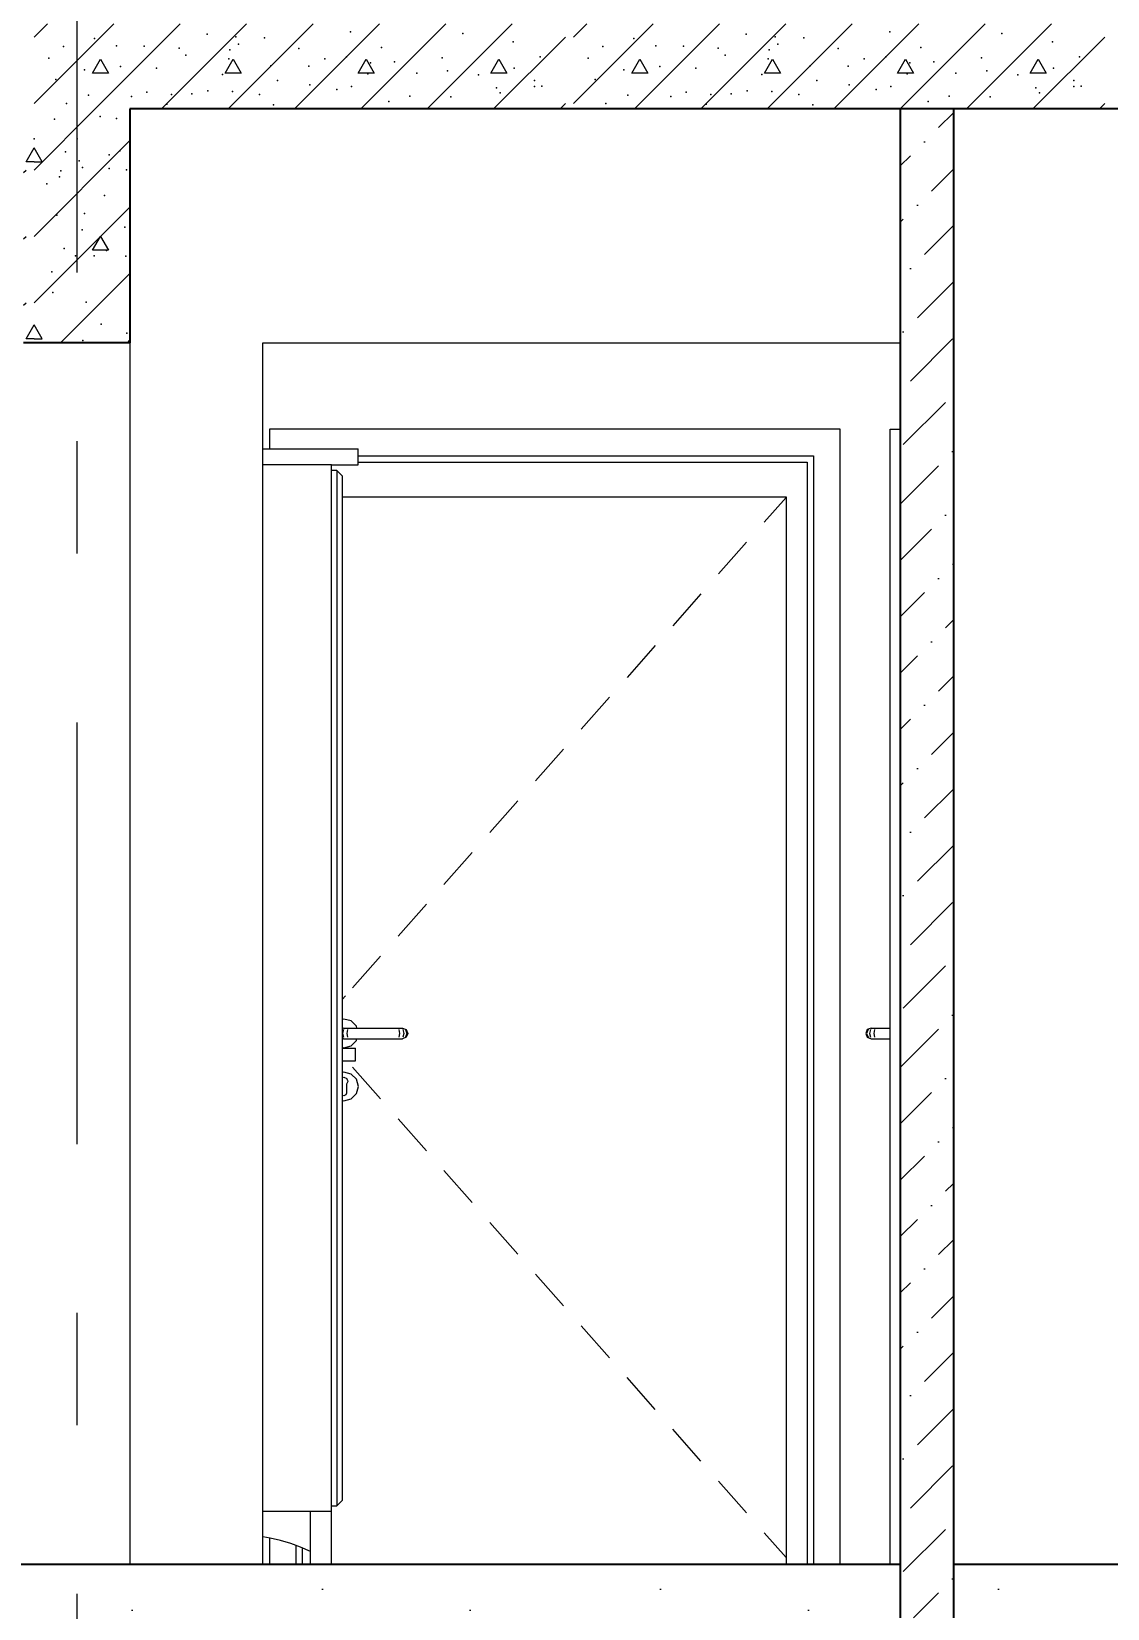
# Model space of a CAD drawing. Header units: millimetres. Extents: x 18162 to 7085488, y 72188 to 247925.
# Drawn here: x 4263528 to 4265553, y 104670 to 107638 of the extents above; entities that cross this region are included whole.
import ezdxf
from ezdxf.enums import TextEntityAlignment as Align

# ---------------------------------------------------------------- set-up
doc = ezdxf.new("R2010")
doc.units = ezdxf.units.MM
doc.header["$MEASUREMENT"] = 0
doc.linetypes.add('Double Dashed', pattern=[1093.611073, 529.166651, -211.666656, 141.111112, -211.666656])
for name, color, linetype in [('Archicad Doors', 7, 'Continuous'), ('Interior - Furniture', 7, 'Continuous'), ('Structural - Bearing', 7, 'Continuous'), ('Structural - Grid', 7, 'Continuous')]:
    doc.layers.add(name, color=color, linetype=linetype)
doc.styles.add('GENERATED_STYLE_3', font='', dxfattribs={"width": 0.8})
doc.styles.get('GENERATED_STYLE_3').set_extended_font_data('ISOCPEUR MON')
doc.dimstyles.new('GENERATED_STYLE__12', dxfattribs={"dimtxt": 330.000007, "dimasz": 171, "dimexe": 0.18, "dimexo": 150, "dimgap": 0, "dimtad": 1, "dimdec": 0, "dimzin": 0, "dimdsep": 46, "dimtxsty": 'GENERATED_STYLE_3', "dimblk": 'ARROWHEAD_2', "dimblk1": 'ARROWHEAD_2', "dimblk2": 'ARROWHEAD_2', "dimcen": 0.09, "dimclrd": 13, "dimclre": 13, "dimclrt": 13, "dimadec": 0, "dimazin": 0, "dimtfac": 1, "dimtdec": 4, "dimtmove": 0, "dimatfit": 3, "dimfxl": 1, "dimtolj": 1, "dimtzin": 0, "dimarcsym": 0})
pattern_1 = [(0, (4294986.6, 104752.7), (0, 1169.134), [73.125, -601.875]), (0, (4295324.1, 105337.3), (0, 1169.134), [73.125, -601.875]), (60, (4294986.6, 104752.7), (-1012.5, 584.567), [73.125, -601.875]), (60, (4295661.6, 104752.7), (-1012.5, 584.567), [73.125, -601.875]), (120, (4295059.7, 104752.7), (1012.5, 584.567), [73.125, -601.875]), (120, (4295734.7, 104752.7), (1012.5, 584.567), [73.125, -601.875]), (0, (4294986.58, 104865.2), (0, 225), [0, -225, 0, -337.5]), (45, (4295099.08, 104865.2), (-159.099, 159.099), [0, -168.75, 0, -281.25])]

# ---------------------------------------------------------------- blocks, each defined once
blk = doc.blocks.new('*X1361', base_point=(4294986.6, 104752.7))
at = {"layer": 'Structural - Bearing', "color": 7, "linetype": 'Continuous', "lineweight": 9}
for p, q in [((4263532.8, 107627.7), (4263557.8, 107652.7)), ((4263532.8, 107502.7), (4263682.8, 107652.7)), ((4263647.8, 107492.7), (4263807.8, 107652.7)), ((4263772.8, 107492.7), (4263932.8, 107652.7)), ((4263897.8, 107492.7), (4264057.8, 107652.7)), ((4264022.8, 107492.7), (4264182.8, 107652.7)), ((4264147.8, 107492.7), (4264307.8, 107652.7)), ((4264272.8, 107492.7), (4264432.8, 107652.7)), ((4264397.8, 107492.7), (4264532.8, 107627.7)), ((4264547.9, 107627.7), (4264572.9, 107652.7)), ((4264547.9, 107502.7), (4264697.9, 107652.7)), ((4264662.9, 107492.7), (4264822.9, 107652.7)), ((4264787.9, 107492.7), (4264947.9, 107652.7)), ((4264912.9, 107492.7), (4265072.9, 107652.7)), ((4265037.9, 107492.7), (4265197.9, 107652.7)), ((4265162.9, 107492.7), (4265322.9, 107652.7)), ((4265287.9, 107492.7), (4265447.9, 107652.7)), ((4265412.9, 107492.7), (4265547.9, 107627.7)), ((4263642.7, 107560.1), (4263657.8, 107586.1)), ((4263657.8, 107586.1), (4263672.7, 107560.1)), ((4263892.7, 107560.1), (4263907.8, 107586.1)), ((4263907.8, 107586.1), (4263922.7, 107560.1)), ((4264142.7, 107560.1), (4264157.8, 107586.1)), ((4264157.8, 107586.1), (4264172.7, 107560.1)), ((4264392.7, 107560.1), (4264407.8, 107586.1)), ((4264407.8, 107586.1), (4264422.7, 107560.1)), ((4264657.8, 107560.1), (4264672.9, 107586.1)), ((4264672.9, 107586.1), (4264687.8, 107560.1)), ((4264907.8, 107560.1), (4264922.9, 107586.1)), ((4264922.9, 107586.1), (4264937.8, 107560.1)), ((4265157.8, 107560.1), (4265172.9, 107586.1)), ((4265172.9, 107586.1), (4265187.8, 107560.1)), ((4265407.8, 107560.1), (4265422.9, 107586.1)), ((4265422.9, 107586.1), (4265437.8, 107560.1)), ((4263672.7, 107560.1), (4263642.7, 107560.1)), ((4263922.7, 107560.1), (4263892.7, 107560.1)), ((4264172.7, 107560.1), (4264142.7, 107560.1)), ((4264422.7, 107560.1), (4264392.7, 107560.1)), ((4264687.8, 107560.1), (4264657.8, 107560.1)), ((4264937.8, 107560.1), (4264907.8, 107560.1)), ((4265187.8, 107560.1), (4265157.8, 107560.1)), ((4265437.8, 107560.1), (4265407.8, 107560.1)), ((4264522.8, 107492.7), (4264532.8, 107502.7)), ((4265537.9, 107492.7), (4265547.9, 107502.7))]:
    blk.add_line(p, q, dxfattribs=at)
for p in [(4263646.7, 107625.4), (4263858.3, 107633.5), (4263912.2, 107628.3), (4263966.3, 107626.7), (4264128.6, 107637.6), (4264339.5, 107634.4), (4264661.8, 107625.4), (4264873.4, 107633.5), (4264927.4, 107628.3), (4264981.5, 107626.7), (4265143.7, 107637.6), (4265354.6, 107634.4), (4263587.9, 107609.9), (4263688.2, 107611.3), (4263739.9, 107610.9), (4263805.6, 107607), (4263901.4, 107603.6), (4263917.3, 107614.7), (4264031.2, 107606.6), (4264186.5, 107608.3), (4264434.6, 107619), (4264603, 107609.9), (4264703.3, 107611.3), (4264755, 107610.9), (4264820.7, 107607), (4264916.6, 107603.6), (4264932.4, 107614.7), (4265046.4, 107606.6), (4265201.6, 107608.3), (4265449.7, 107619), (4263560.8, 107588.4), (4263627.8, 107566.5), (4263695.4, 107572.3), (4263763, 107569.1), (4263818.5, 107593.6), (4263899.5, 107587.1), (4263978.7, 107573.6), (4264050.2, 107573), (4264079.8, 107587.1), (4264121, 107591), (4264166.1, 107579.4), (4264211.2, 107581.3), (4264301.2, 107589), (4264436.5, 107569.1), (4264485.5, 107591), (4264576, 107588.4), (4264642.9, 107566.5), (4264710.5, 107572.3), (4264778.1, 107569.1), (4264833.6, 107593.6), (4264914.7, 107587.1), (4264993.8, 107573.6), (4265065.3, 107573), (4265094.9, 107587.1), (4265136.2, 107591), (4265181.2, 107579.4), (4265226.4, 107581.3), (4265316.3, 107589), (4265451.6, 107569.1), (4265500.6, 107591), (4263573.8, 107547.9), (4263887.5, 107557.2), (4263991, 107545.9), (4264051.9, 107537.8), (4264130.2, 107535), (4264160.9, 107558.8), (4264252.9, 107560.1), (4264310.8, 107564.4), (4264369.1, 107557), (4264474.7, 107546.4), (4264488.7, 107535.6), (4264589, 107547.9), (4264902.7, 107557.2), (4265006.1, 107545.9), (4265067, 107537.8), (4265145.4, 107535), (4265176.1, 107558.8), (4265268, 107560.1), (4265325.9, 107564.4), (4265384.3, 107557), (4265489.9, 107546.4), (4265503.8, 107535.6), (4263635.3, 107518.6), (4263716.2, 107515.9), (4263745, 107524), (4263791.7, 107520.1), (4263829.6, 107521.1), (4263859.6, 107526.6), (4263906, 107525.3), (4263957, 107519.8), (4264102.6, 107529), (4264200.4, 107506.9), (4264239.9, 107517), (4264317.1, 107515.5), (4264403, 107532.4), (4264409.8, 107523.2), (4264474.9, 107534.6), (4264650.5, 107518.6), (4264731.4, 107515.9), (4264760.1, 107524), (4264806.8, 107520.1), (4264844.7, 107521.1), (4264874.7, 107526.6), (4264921.1, 107525.3), (4264972.2, 107519.8), (4265117.7, 107529), (4265215.6, 107506.9), (4265255, 107517), (4265332.2, 107515.5), (4265418.1, 107532.4), (4265425, 107523.2), (4265490, 107534.6), (4263593.9, 107503.1), (4263782.4, 107501.6), (4263983.6, 107500.3), (4264609, 107503.1), (4264797.6, 107501.6), (4264998.8, 107500.3)]:
    blk.add_point(p, dxfattribs=at)
blk = doc.blocks.new('*X1506', base_point=(4294986.6, 104752.7))
at = {"layer": 'Structural - Bearing', "color": 7, "linetype": 'Continuous', "lineweight": 9}
for p, q in [((4263532.8, 107377.7), (4263647.8, 107492.7)), ((4263517.7, 107393.4), (4263532.8, 107419.4)), ((4263532.8, 107252.7), (4263713.1, 107433)), ((4263547.9, 107393.4), (4263532.8, 107419.4)), ((4263532.8, 107393.4), (4263517.7, 107393.4)), ((4263532.8, 107393.4), (4263547.9, 107393.4)), ((4263513.1, 107373.2), (4263517.7, 107377.7)), ((4263532.8, 107127.7), (4263713.1, 107308)), ((4263513.1, 107248.2), (4263517.7, 107252.7)), ((4263642.7, 107226.8), (4263657.8, 107252.8)), ((4263657.8, 107252.8), (4263672.7, 107226.7)), ((4263672.7, 107226.7), (4263642.7, 107226.8)), ((4263582.8, 107052.7), (4263713.1, 107183)), ((4263513.1, 107123.2), (4263517.7, 107127.7)), ((4263517.7, 107060.1), (4263532.8, 107086.1)), ((4263532.8, 107060.1), (4263517.7, 107060.1)), ((4263547.9, 107060.1), (4263532.8, 107086.1)), ((4263532.8, 107060.1), (4263547.9, 107060.1)), ((4263707.8, 107052.7), (4263713.1, 107058))]:
    blk.add_line(p, q, dxfattribs=at)
for p in [(4263657.3, 107478.4), (4263571.3, 107473.7), (4263687.9, 107474.7), (4263532.8, 107436.5), (4263613.6, 107436.5), (4263591.7, 107412), (4263617.5, 107395.2), (4263673.8, 107406.4), (4263694.1, 107414), (4263580.9, 107364.8), (4263583.1, 107376.4), (4263623.9, 107382.4), (4263673.8, 107380.8), (4263706.7, 107377.9), (4263557, 107351.5), (4263665, 107330), (4263575.4, 107292.9), (4263627.8, 107296.1), (4263703.8, 107270.3), (4263623.3, 107265.1), (4263589.3, 107230.2), (4263610.6, 107215.9), (4263645.8, 107216.2), (4263669, 107226.5), (4263705.2, 107215.7), (4263566.1, 107186.3), (4263568, 107146.9), (4263631, 107129.1), (4263658.8, 107087.4), (4263707.2, 107070.4), (4263624.8, 107056.5)]:
    blk.add_point(p, dxfattribs=at)
blk = doc.blocks.new('Standard grid marker[365]_3', base_point=(4263613.1, 164752.7))
at = {"layer": 'Structural - Grid', "color": 13, "linetype": 'Double Dashed', "lineweight": 13, "ltscale": 1.5}
blk.add_line((4263613.1, 163752.7), (4263613.1, 97752.7), dxfattribs=at)
at = {"layer": 'Structural - Grid', "color": 13, "lineweight": 13, "style": 'GENERATED_STYLE_3'}
blk.add_attdef('AC_MarkerText_1', text='', height=375, rotation=360, dxfattribs=at).set_placement((4263613.1, 96490.2), align=Align.TOP_CENTER)
blk = doc.blocks.new('*D1648', base_point=(4294986.6, 104752.7))
at = {"color": 13, "linetype": 'Continuous', "lineweight": 13}
for p, q in [((4268480.5, 104752.7), (4268480.5, 107492.7)), ((4268649.2, 104752.7), (4268311.7, 104752.7)), ((4268480.5, 104492.7), (4268480.5, 104752.7)), ((4268649.2, 104492.7), (4268311.7, 104492.7)), ((4268480.5, 100452.7), (4268480.5, 104492.7))]:
    blk.add_line(p, q, dxfattribs=at)
at = {"color": 12, "linetype": 'Continuous', "lineweight": 35}
for p, q in [((4268368, 104817.7), (4268593, 104687.8)), ((4268368, 104557.7), (4268593, 104427.8))]:
    blk.add_line(p, q, dxfattribs=at)
blk = doc.blocks.new('ARROWHEAD_2')
at = {"color": 0, "linetype": 'Continuous', "lineweight": 0}
for p, q in [((-0.378, -0.655), (0.378, 0.655)), ((0, 0), (-1, 0))]:
    blk.add_line(p, q, dxfattribs=at)
blk = doc.blocks.new('*D1649', base_point=(4294986.6, 104752.7))
at = {"color": 12, "linetype": 'Continuous', "lineweight": 35}
for p, q in [((4268368, 107557.7), (4268593, 107427.8)), ((4268368, 104817.7), (4268593, 104687.8))]:
    blk.add_line(p, q, dxfattribs=at)
at = {"color": 13, "linetype": 'Continuous', "lineweight": 13}
blk.add_line((4268480.5, 104752.7), (4268480.5, 107492.7), dxfattribs=at)
at = {"color": 13, "lineweight": 13, "char_height": 330, "attachment_point": 7, "rotation": 90, "style": 'GENERATED_STYLE_3'}
for s, insert in [('\\A1;{\\pql;\\fISOCPEUR MON|b0|i0|c0|p0;\\W0.800000;260}', (4268510.3, 106874.4)), ('\\A1;{\\pql;\\fISOCPEUR MON|b0|i0|c0|p0;\\W0.800000;2,740}', (4268576.1, 105417.9))]:
    blk.add_mtext(s, dxfattribs=dict(at, insert=insert))
blk = doc.blocks.new('*D1650', base_point=(4294986.6, 104752.7))
at = {"color": 13, "linetype": 'Continuous', "lineweight": 13}
for p, q in [((4268480.5, 107752.7), (4268480.5, 110492.7)), ((4268649.2, 107752.7), (4268311.7, 107752.7)), ((4268480.5, 107492.7), (4268480.5, 107752.7)), ((4268649.2, 107492.7), (4268311.7, 107492.7)), ((4268480.5, 104752.7), (4268480.5, 107492.7))]:
    blk.add_line(p, q, dxfattribs=at)
at = {"color": 12, "linetype": 'Continuous', "lineweight": 35}
for p, q in [((4268368, 107817.7), (4268593, 107687.8)), ((4268368, 107557.7), (4268593, 107427.8))]:
    blk.add_line(p, q, dxfattribs=at)
blk = doc.blocks.new('*D1686', base_point=(4294986.6, 104752.7))
at = {"color": 12, "linetype": 'Continuous', "lineweight": 35}
for p, q in [((4271333.2, 104557.7), (4271558.2, 104427.8)), ((4271333.2, 103517.7), (4271558.2, 103387.8))]:
    blk.add_line(p, q, dxfattribs=at)
at = {"color": 13, "linetype": 'Continuous', "lineweight": 13}
for p, q in [((4271445.7, 103452.7), (4271445.7, 104492.7)), ((4271614.4, 103452.7), (4270478.7, 103452.7)), ((4271445.7, 100452.7), (4271445.7, 103452.7))]:
    blk.add_line(p, q, dxfattribs=at)
at = {"color": 13, "lineweight": 13, "insert": (4271541.3, 103570.9), "char_height": 330, "attachment_point": 7, "rotation": 90, "style": 'GENERATED_STYLE_3'}
blk.add_mtext('\\A1;{\\pql;\\fISOCPEUR MON|b0|i0|c0|p0;\\W0.800000;1,040}', dxfattribs=at)
blk = doc.blocks.new('*D1687', base_point=(4294986.6, 104752.7))
at = {"color": 13, "linetype": 'Continuous', "lineweight": 13}
for p, q in [((4271445.7, 104752.7), (4271445.7, 107052.7)), ((4271614.4, 104752.7), (4271276.9, 104752.7)), ((4271445.7, 104492.7), (4271445.7, 104752.7)), ((4271614.4, 104492.7), (4271276.9, 104492.7)), ((4271445.7, 103452.7), (4271445.7, 104492.7))]:
    blk.add_line(p, q, dxfattribs=at)
at = {"color": 12, "linetype": 'Continuous', "lineweight": 35}
for p, q in [((4271333.2, 104817.7), (4271558.2, 104687.8)), ((4271333.2, 104557.7), (4271558.2, 104427.8))]:
    blk.add_line(p, q, dxfattribs=at)
blk = doc.blocks.new('*D1688', base_point=(4294986.6, 104752.7))
at = {"color": 13, "linetype": 'Continuous', "lineweight": 13}
for p, q in [((4271445.7, 107052.7), (4271445.7, 107492.7)), ((4271614.4, 107052.7), (4270763.1, 107052.7)), ((4271445.7, 104752.7), (4271445.7, 107052.7))]:
    blk.add_line(p, q, dxfattribs=at)
at = {"color": 12, "linetype": 'Continuous', "lineweight": 35}
for p, q in [((4271333.2, 107117.7), (4271558.2, 106987.8)), ((4271333.2, 104817.7), (4271558.2, 104687.8))]:
    blk.add_line(p, q, dxfattribs=at)
at = {"color": 13, "lineweight": 13, "char_height": 330, "attachment_point": 7, "rotation": 90, "style": 'GENERATED_STYLE_3'}
for s, insert in [('\\A1;{\\pql;\\fISOCPEUR MON|b0|i0|c0|p0;\\W0.800000;440}', (4271096, 106969.7)), ('\\A1;{\\pql;\\fISOCPEUR MON|b0|i0|c0|p0;\\W0.800000;2,300}', (4271541.3, 105764.4)), ('\\A1;{\\pql;\\fISOCPEUR MON|b0|i0|c0|p0;\\W0.800000;260}', (4271475.5, 104817.7))]:
    blk.add_mtext(s, dxfattribs=dict(at, insert=insert))
blk = doc.blocks.new('*D1689', base_point=(4294986.6, 104752.7))
at = {"color": 12, "linetype": 'Continuous', "lineweight": 35}
for p, q in [((4271333.2, 107557.7), (4271558.2, 107427.8)), ((4271333.2, 107117.7), (4271558.2, 106987.8))]:
    blk.add_line(p, q, dxfattribs=at)
at = {"color": 13, "linetype": 'Continuous', "lineweight": 13}
blk.add_line((4271445.7, 107052.7), (4271445.7, 107492.7), dxfattribs=at)
blk = doc.blocks.new('*D1690', base_point=(4294986.6, 104752.7))
at = {"color": 13, "linetype": 'Continuous', "lineweight": 13}
for p, q in [((4271445.7, 107752.7), (4271445.7, 110052.7)), ((4271614.4, 107752.7), (4271276.9, 107752.7)), ((4271445.7, 107492.7), (4271445.7, 107752.7)), ((4271614.4, 107492.7), (4271276.9, 107492.7)), ((4271445.7, 107052.7), (4271445.7, 107492.7))]:
    blk.add_line(p, q, dxfattribs=at)
at = {"color": 12, "linetype": 'Continuous', "lineweight": 35}
for p, q in [((4271333.2, 107817.7), (4271558.2, 107687.8)), ((4271333.2, 107557.7), (4271558.2, 107427.8))]:
    blk.add_line(p, q, dxfattribs=at)

msp = doc.modelspace()

# ---------------------------------------------------------------- hatches: boundary and pattern name
at = {"layer": 'Structural - Bearing', "linetype": 'Continuous', "lineweight": 9}
h = msp.add_hatch(dxfattribs=at)
h.set_pattern_fill('Dot___Dashed_0003', style=0, pattern_type=2)
h.set_pattern_definition([(45, (4294986.58, 104752.7), (-106.066, 106.066), [112.5, -37.5, 0, -37.5]), (45, (4294999.84, 104872.03), (-106.066, 106.066), [112.5, -37.5, 0, -37.5])])
h.paths.add_polyline_path([(4265263.1, 107492.7), (4265163.1, 107492.7), (4265163.1, 104652.7), (4265263.1, 104652.7)])
h = msp.add_hatch(dxfattribs=at)
h.set_pattern_fill('Lightweight_Concrete_0003', style=0, pattern_type=2)
h.set_pattern_definition(pattern_1)
h.paths.add_polyline_path([(4259913.1, 104752.7), (4259913.1, 104652.7), (4265163.1, 104652.7), (4265163.1, 104752.7)])
h = msp.add_hatch(dxfattribs=at)
h.set_pattern_fill('Lightweight_Concrete_0003', style=0, pattern_type=2)
h.set_pattern_definition(pattern_1)
h.paths.add_polyline_path([(4265263.1, 104752.7), (4265263.1, 104652.7), (4267513.1, 104652.7), (4267513.1, 104752.7)])

# ---------------------------------------------------------------- linework, layer by layer
at = {"layer": 'Archicad Doors', "color": 7, "linetype": 'Continuous', "lineweight": 9}
for p, q in [((4263713.1, 107052.7), (4263713.1, 104752.7)), ((4263963.1, 104752.7), (4263963.1, 107052.7)), ((4263963.1, 107052.7), (4265163.1, 107052.7)), ((4263976.1, 106889.7), (4263976.1, 106852.7)), ((4265050.1, 106889.7), (4263976.1, 106889.7)), ((4265050.1, 104752.7), (4265050.1, 106889.7)), ((4265144.1, 104752.7), (4265144.1, 106889.7)), ((4265144.1, 106889.7), (4265163.1, 106889.7)), ((4264142.8, 106839.7), (4265000.1, 106839.7)), ((4264142.8, 106827.7), (4264988.1, 106827.7)), ((4264988.1, 106827.7), (4264988.1, 104752.7)), ((4265000.1, 106839.7), (4265000.1, 104752.7)), ((4264112.8, 106762.7), (4264948.1, 106762.7)), ((4264948.1, 106761.1), (4264907.1, 106714.8)), ((4264948.1, 106762.7), (4264948.1, 104752.7)), ((4264874, 106677.3), (4264821, 106617.4)), ((4264787.9, 106579.9), (4264734.9, 106520)), ((4264701.7, 106482.5), (4264648.8, 106422.6)), ((4264615.6, 106385.2), (4264562.6, 106325.2)), ((4264529.5, 106287.8), (4264476.5, 106227.8)), ((4264443.4, 106190.4), (4264390.4, 106130.5)), ((4264357.3, 106093), (4264304.3, 106033.1)), ((4264271.2, 105995.6), (4264218.2, 105935.7)), ((4264185.1, 105898.2), (4264132.1, 105838.3)), ((4264119.1, 105823.6), (4264112.8, 105816.5)), ((4264116.1, 105779.7), (4264112.8, 105778.8)), ((4264116.1, 105762.7), (4264112.8, 105761.3)), ((4264115.4, 105759.8), (4264113.3, 105752.7)), ((4264129.6, 105776.1), (4264116.1, 105779.7)), ((4264116.1, 105762.7), (4264117.2, 105762.7)), ((4264117.2, 105762.7), (4264120.5, 105762.7)), ((4264120.5, 105762.7), (4264125.4, 105762.7)), ((4264122.6, 105759.8), (4264121.5, 105752.7)), ((4264125.4, 105762.7), (4264131.1, 105762.7)), ((4264139.5, 105766.2), (4264129.6, 105776.1)), ((4264131.1, 105762.7), (4264211.1, 105762.7)), ((4264140.4, 105762.7), (4264139.5, 105766.2)), ((4264211.1, 105762.7), (4264216.8, 105762.7)), ((4264216.8, 105762.7), (4264221.7, 105762.7)), ((4264219.6, 105759.8), (4264220.7, 105752.7)), ((4264221.7, 105762.7), (4264225, 105762.7)), ((4264225, 105762.7), (4264226.1, 105762.7)), ((4264226.1, 105762.7), (4264233.2, 105759.8)), ((4264226.8, 105759.8), (4264228.9, 105752.7)), ((4264231.6, 105759.8), (4264234.4, 105752.7)), ((4264233.2, 105759.8), (4264236.1, 105752.7)), ((4265101, 105759.8), (4265098.1, 105752.7)), ((4265102.6, 105759.8), (4265099.8, 105752.7)), ((4265108.1, 105762.7), (4265101, 105759.8)), ((4265107.4, 105759.8), (4265105.3, 105752.7)), ((4265108.1, 105762.7), (4265109.2, 105762.7)), ((4265109.2, 105762.7), (4265112.5, 105762.7)), ((4265112.5, 105762.7), (4265117.4, 105762.7)), ((4265114.6, 105759.8), (4265113.5, 105752.7)), ((4265117.4, 105762.7), (4265123.1, 105762.7)), ((4265123.1, 105762.7), (4265144.1, 105762.7)), ((4264112.8, 105744.1), (4264116.1, 105742.7)), ((4264112.8, 105726.6), (4264116.1, 105725.7)), ((4264113.3, 105752.7), (4264115.4, 105745.6)), ((4264116.1, 105742.7), (4264117.2, 105742.7)), ((4264116.1, 105725.7), (4264129.6, 105729.3)), ((4264117.2, 105742.7), (4264120.5, 105742.7)), ((4264120.5, 105742.7), (4264125.4, 105742.7)), ((4264121.5, 105752.7), (4264122.6, 105745.6)), ((4264125.4, 105742.7), (4264131.1, 105742.7)), ((4264129.6, 105729.3), (4264139.5, 105739.2)), ((4264131.1, 105742.7), (4264211.1, 105742.7)), ((4264139.5, 105739.2), (4264140.4, 105742.7)), ((4264211.1, 105742.7), (4264216.8, 105742.7)), ((4264216.8, 105742.7), (4264221.7, 105742.7)), ((4264220.7, 105752.7), (4264219.6, 105745.6)), ((4264221.7, 105742.7), (4264225, 105742.7)), ((4264225, 105742.7), (4264226.1, 105742.7)), ((4264233.2, 105745.6), (4264226.1, 105742.7)), ((4264228.9, 105752.7), (4264226.8, 105745.6)), ((4264234.4, 105752.7), (4264231.6, 105745.6)), ((4264236.1, 105752.7), (4264233.2, 105745.6)), ((4265098.1, 105752.7), (4265101, 105745.6)), ((4265099.8, 105752.7), (4265102.6, 105745.6)), ((4265101, 105745.6), (4265108.1, 105742.7)), ((4265105.3, 105752.7), (4265107.4, 105745.6)), ((4265108.1, 105742.7), (4265109.2, 105742.7)), ((4265109.2, 105742.7), (4265112.5, 105742.7)), ((4265112.5, 105742.7), (4265117.4, 105742.7)), ((4265113.5, 105752.7), (4265114.6, 105745.6)), ((4265117.4, 105742.7), (4265123.1, 105742.7)), ((4265123.1, 105742.7), (4265144.1, 105742.7)), ((4264116.1, 105679.7), (4264112.8, 105678.8)), ((4264112.8, 105668.7), (4264116.1, 105670.1)), ((4264129.6, 105676.1), (4264116.1, 105679.7)), ((4264116.1, 105670.1), (4264121.5, 105667.8)), ((4264122.8, 105664.3), (4264121.5, 105667.8)), ((4264139.5, 105666.2), (4264129.6, 105676.1)), ((4264185.1, 105629.2), (4264132.1, 105689.1)), ((4264143.1, 105652.7), (4264139.5, 105666.2)), ((4264116.1, 105635.2), (4264112.8, 105636.6)), ((4264119.6, 105636.7), (4264116.1, 105635.2)), ((4264121.1, 105640.2), (4264119.6, 105636.7)), ((4264123.6, 105662.4), (4264121.1, 105657.1)), ((4264121.1, 105657.1), (4264121.1, 105655.6)), ((4264121.1, 105655.6), (4264121.1, 105652.7)), ((4264121.1, 105652.7), (4264121.1, 105649.8)), ((4264121.1, 105649.8), (4264121.1, 105644)), ((4264121.1, 105644), (4264121.1, 105640.2)), ((4264122.8, 105664.3), (4264123.6, 105662.4)), ((4264129.6, 105629.3), (4264139.5, 105639.2)), ((4264139.5, 105639.2), (4264143.1, 105652.7)), ((4264112.8, 105626.6), (4264116.1, 105625.7)), ((4264116.1, 105625.7), (4264129.6, 105629.3)), ((4264271.2, 105531.8), (4264218.2, 105591.7)), ((4264357.3, 105434.4), (4264304.3, 105494.3)), ((4264443.4, 105337), (4264390.4, 105397)), ((4264529.5, 105239.6), (4264476.5, 105299.6)), ((4264615.6, 105142.2), (4264562.6, 105202.2)), ((4264701.7, 105044.9), (4264648.8, 105104.8)), ((4264787.9, 104947.5), (4264734.9, 105007.4)), ((4264874, 104850.1), (4264821, 104910)), ((4264948.1, 104766.3), (4264907.1, 104812.6)), ((4263976.1, 104802.9), (4263976.1, 104752.7)), ((4264026.1, 104752.7), (4264026.1, 104788.9)), ((4264038.1, 104752.7), (4264038.1, 104784.2))]:
    msp.add_line(p, q, dxfattribs=at)
at = {"layer": 'Interior - Furniture', "color": 7, "linetype": 'Continuous', "lineweight": 13}
for p, q in [((4263963.1, 106852.7), (4264142.8, 106852.7)), ((4264142.8, 106822.7), (4264142.8, 106852.7)), ((4264092.8, 106822.7), (4263963.1, 106822.7)), ((4264092.8, 104852.7), (4264092.8, 106822.7)), ((4264092.8, 106822.7), (4264142.8, 106822.7)), ((4264102.8, 106812.2), (4264092.8, 106812.2)), ((4264102.8, 106812.2), (4264102.8, 104863.2)), ((4264112.8, 106802.2), (4264102.8, 106812.2)), ((4264112.8, 106802.2), (4264112.8, 104873.2)), ((4264112.8, 105724.7), (4264137.8, 105724.7)), ((4264137.8, 105723.1), (4264137.8, 105724.7)), ((4264112.8, 105700.7), (4264137.8, 105700.7)), ((4264137.8, 105718.7), (4264137.8, 105723.1)), ((4264137.8, 105712.7), (4264137.8, 105718.7)), ((4264137.8, 105706.7), (4264137.8, 105712.7)), ((4264137.8, 105702.3), (4264137.8, 105706.7)), ((4264137.8, 105700.7), (4264137.8, 105702.3)), ((4264102.8, 104863.2), (4264112.8, 104873.2)), ((4264052.8, 104852.7), (4263963.1, 104852.7)), ((4264092.8, 104852.7), (4264052.8, 104852.7)), ((4264052.8, 104752.7), (4264052.8, 104852.7)), ((4264092.8, 104863.2), (4264102.8, 104863.2)), ((4264092.8, 104752.7), (4264092.8, 104852.7)), ((4263977.3, 104802.7), (4263963.1, 104805)), ((4263996.7, 104798.3), (4263977.3, 104802.7)), ((4264015.8, 104792.6), (4263996.7, 104798.3)), ((4264034.5, 104785.8), (4264015.8, 104792.6)), ((4264052.8, 104777.7), (4264034.5, 104785.8))]:
    msp.add_line(p, q, dxfattribs=at)
at = {"layer": 'Structural - Bearing', "color": 7, "linetype": 'Continuous', "lineweight": 25}
for p, q in [((4265163.1, 107492.7), (4263713.1, 107492.7)), ((4263713.1, 107492.7), (4263713.1, 107052.7)), ((4265263.1, 107492.7), (4265163.1, 107492.7)), ((4265163.1, 107492.7), (4265163.1, 104752.7)), ((4267513.1, 107492.7), (4265263.1, 107492.7)), ((4265263.1, 107492.7), (4265263.1, 104752.7)), ((4263713.1, 107052.7), (4263513.1, 107052.7)), ((4265163.1, 104752.7), (4259913.1, 104752.7)), ((4265163.1, 104752.7), (4265163.1, 104652.7)), ((4267513.1, 104752.7), (4265263.1, 104752.7)), ((4265263.1, 104752.7), (4265263.1, 104652.7))]:
    msp.add_line(p, q, dxfattribs=at)

# ---------------------------------------------------------------- block references
at = {"layer": 'Structural - Bearing', "lineweight": 0}
for name in ['*X1361', '*X1506']:
    msp.add_blockref(name, (4294986.6, 104752.7), dxfattribs=at)
at = {"layer": 'Structural - Grid', "color": 13, "linetype": 'Continuous', "lineweight": 13}
msp.add_blockref('Standard grid marker[365]_3', (4263613.1, 164752.7), dxfattribs=at)

# ---------------------------------------------------------------- dimensions: what is measured, and where the dimension line sits
at = {"color": 13, "linetype": 'Continuous', "lineweight": 13}
for base, p1, p2, picture, middle in [((4268480.5, 107752.7), (4259113.1, 107492.7), (4259113.1, 107752.7), '*D1650', (4268249.5, 107251.1)), ((4271445.7, 107752.7), (4259113.1, 107492.7), (4259113.1, 107752.7), '*D1690', (4271214.7, 108194.4)), ((4271445.7, 107052.7), (4259113.1, 104752.7), (4270613.1, 107052.7), '*D1688', (4271214.7, 106317.2)), ((4268480.5, 107492.7), (4259113.1, 104752.7), (4259113.1, 107492.7), '*D1649', (4268249.5, 105970.7)), ((4271445.7, 107492.7), (4270613.1, 107052.7), (4259113.1, 107492.7), '*D1689', (4270835.2, 107346.4)), ((4268480.5, 104752.7), (4259113.1, 104492.7), (4259113.1, 104752.7), '*D1648', (4268249.5, 104251.1)), ((4271445.7, 104752.7), (4259113.1, 104492.7), (4259113.1, 104752.7), '*D1687', (4271214.7, 105194.4)), ((4271445.7, 104492.7), (4270328.7, 103452.7), (4259113.1, 104492.7), '*D1686', (4271214.7, 104123.7))]:
    dim = msp.add_linear_dim(base=base, p1=p1, p2=p2, angle=90, dimstyle='GENERATED_STYLE__12', dxfattribs=at)
    dim.commit()
    dim.dimension.update_dxf_attribs({"geometry": picture, "text_midpoint": middle, "dimtype": 160, "text_rotation": 90})

doc.saveas('drawing.dxf')
